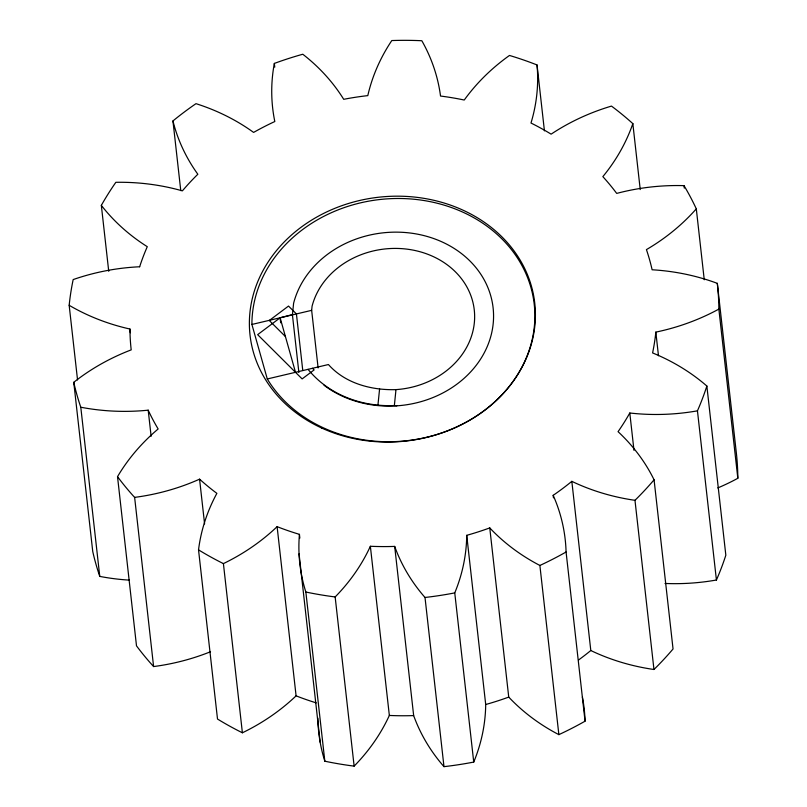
<?xml version="1.0" encoding="UTF-8"?>
<svg xmlns="http://www.w3.org/2000/svg" width="807" height="807" viewBox="0 0 807 807"><rect width="100%" height="100%" fill="white"/><g stroke="black" fill="none" stroke-linecap="round" stroke-linejoin="round"><path stroke-width="1.21" d="M318.119 367.931L311.653 310.342L312.077 306.206A82.395 70.552 -6.4 0 1 403.127 248.738A82.395 70.552 -6.4 0 1 474.566 319.764A82.395 70.552 -6.4 0 1 395.975 389.62L394.361 405.548C362.01 406.97 328.772 394.946 308.052 369.344M377.969 404.801L379.593 388.873M292.457 314.579L280.13 317.797L257.655 334.653L302.131 378.907L314.115 369.919L312.491 368.295M251.905 324.454A141.719 121.353 -6.4 0 1 444.021 205.109A141.719 121.353 -6.4 0 1 498.534 398.335A141.719 121.353 -6.4 0 1 267.288 378.967L251.905 324.454L311.653 310.342M267.288 378.967L328.429 364.532C345.124 383.416 371.472 390.406 395.975 389.62M394.361 405.548L396.802 405.83M285.416 336.539L269.286 320.5L288.513 306.065L296.431 313.943L302.746 370.282M295.503 372.309L280.13 317.797L280.685 322.8M640.233 189.564L632.839 123.632A203.021 173.838 -6.4 0 1 602.849 176.632A263.879 225.96 -6.4 0 1 616.699 193.408A203.021 173.848 -6.4 0 1 684.023 185.64A326.008 279.151 -6.4 0 1 696.3 208.852A203.021 173.848 -6.4 0 1 646.427 249.615A263.879 225.96 -6.4 0 1 652.117 269.77A203.021 173.848 -6.4 0 1 717.312 283.348L736.297 452.535A326.008 279.151 -6.4 0 1 737.83 478.279A203.021 173.848 -6.4 0 1 717.786 487.932M717.312 283.348A326.008 279.151 -6.4 0 1 718.855 309.101L737.83 478.279M696.3 208.852L704.249 279.757M718.855 309.101A203.021 173.848 -6.4 0 1 655.829 332.121A263.879 225.96 -6.4 0 1 652.591 352.931A203.021 173.838 -6.4 0 1 706.861 386.028L725.836 555.206A326.008 279.151 -6.4 0 1 716.424 580.011A203.021 173.838 -6.4 0 1 665.008 583.451M684.023 185.64L684.296 188.132M706.861 386.028A326.008 279.151 -6.4 0 1 697.45 410.834L716.424 580.011M655.829 332.121L658.482 355.756M697.45 410.834A203.021 173.838 -6.4 0 1 629.793 413.002A263.879 225.96 -6.4 0 1 618.061 431.664A203.021 173.848 -6.4 0 1 654.073 479.802L673.048 648.979A326.008 279.151 -6.4 0 1 653.963 669.497M629.793 413.002L633.979 450.316M654.073 479.802A326.008 279.151 -6.4 0 1 634.978 500.31L653.963 669.497A203.021 173.848 -6.4 0 1 590.805 650.523A263.879 225.95 -6.4 0 1 578.528 660.005M180.768 190.603L172.95 120.939A326.008 279.151 -6.4 0 1 195.98 103.659A203.021 173.848 -6.4 0 1 253.61 132.419A263.879 225.96 -6.4 0 1 274.814 121.524A203.021 173.848 -6.4 0 1 274.34 63.42A326.008 279.151 -6.4 0 1 302.786 54.24A203.021 173.848 -6.4 0 1 343.711 99.311A263.879 225.96 -6.4 0 1 367.8 95.619A203.021 173.848 -6.4 0 1 391.798 40.552A326.008 279.151 -6.4 0 1 421.829 40.733A203.021 173.848 -6.4 0 1 440.531 96.043A263.879 225.96 -6.4 0 1 464.247 100.028A203.021 173.838 -6.4 0 1 509.479 55.451A326.008 279.151 -6.4 0 1 537.038 64.953L544.432 130.885M634.978 500.31A203.021 173.848 -6.4 0 1 571.83 481.345L590.805 650.523M571.83 481.335A263.879 225.96 -6.4 0 1 553.178 495.327A203.021 173.848 -6.4 0 1 566.08 552.008L585.055 721.186A326.008 279.151 -6.4 0 1 558.858 734.642A203.021 173.848 -6.4 0 1 508.733 697.087L489.758 527.909A263.879 225.96 -6.4 0 1 466.728 535.323M553.178 495.327L553.461 497.818M489.758 527.909A203.021 173.848 -6.4 0 0 539.883 565.455L558.868 734.642M473.739 762.07A203.021 173.838 -6.4 0 0 485.703 704.511L466.728 535.334A203.021 173.838 -6.4 0 1 454.755 592.893L473.739 762.07A326.008 279.151 -6.4 0 1 443.981 766.65A203.021 173.838 -6.4 0 1 413.658 715.587L394.684 546.41A263.879 225.96 -6.4 0 1 370.373 546.268A203.021 173.848 -6.4 0 1 335.157 596.948L354.132 766.125A326.008 279.151 -6.4 0 1 324.828 761.203A203.021 173.848 -6.4 0 1 317.877 718.139M394.684 546.41A203.021 173.838 -6.4 0 0 425.007 597.473L443.981 766.65M370.363 546.268L389.347 715.446A203.021 173.848 -6.4 0 1 354.132 766.125M274.34 63.42L274.753 67.142M298.883 372.481L292.427 314.891L293.607 303.24A101.349 86.783 -6.4 0 1 431.109 237.661A101.349 86.783 -6.4 0 1 477.724 363.291A101.349 86.783 -6.4 0 1 324.031 385.242M316.243 702.877A263.879 225.95 -6.4 0 1 296.098 695.846A203.021 173.848 -6.4 0 1 242.393 732.786L223.408 563.609A203.021 173.848 -6.4 0 0 277.114 526.658A263.879 225.96 -6.4 0 0 299.427 534.345L299.841 538.087M299.427 534.355A203.021 173.848 -6.4 0 0 305.853 592.025L324.828 761.203M299.054 553.814L320.177 742.299M277.114 526.658L296.088 695.846M139.651 266.764A203.021 173.848 -6.4 0 0 73.175 279.575A326.008 279.151 -6.4 0 0 69.17 305.298A203.021 173.848 -6.4 0 0 129.947 329.034A263.879 225.96 -6.4 0 0 131.198 349.875A203.021 173.838 -6.4 0 0 73.76 382.316A326.008 279.151 -6.4 0 0 80.781 407.222A203.021 173.848 -6.4 0 0 148.195 410.178A263.879 225.96 -6.4 0 0 158.142 428.971A203.021 173.848 -6.4 0 0 117.519 476.655A326.008 279.151 -6.4 0 0 134.618 497.384A203.021 173.838 -6.4 0 0 199.571 479.166L204.595 523.945M199.581 479.156A263.879 225.96 -6.4 0 0 216.871 493.359A203.021 173.848 -6.4 0 0 198.532 549.849L217.507 719.037A326.008 279.151 -6.4 0 0 242.382 732.786M148.195 410.178L151.131 436.305M129.947 329.034L130.361 332.766M134.628 497.384L153.602 666.562A203.021 173.838 -6.4 0 0 210.536 651.733M172.95 120.939A203.021 173.848 -6.4 0 0 197.836 174.251A263.879 225.96 -6.4 0 0 182.382 190.866A203.021 173.848 -6.4 0 0 115.845 182.311A326.008 279.151 -6.4 0 0 101.339 205.371L108.733 271.303M117.519 476.655L136.494 645.832A326.008 279.151 -6.4 0 0 153.602 666.562M80.791 407.222L99.765 576.4A203.021 173.848 -6.4 0 0 129.463 580.132M69.17 305.298L77.543 379.936M73.76 382.316L92.744 551.504A326.008 279.151 -6.4 0 0 99.765 576.4M139.651 266.774A263.879 225.96 -6.4 0 1 147.278 246.69A203.021 173.848 -6.4 0 1 101.339 205.371M566.07 552.008A326.008 279.151 -6.4 0 1 539.883 565.465M454.755 592.893A326.008 279.151 -6.4 0 1 425.007 597.473M335.147 596.948A326.008 279.151 -6.4 0 1 305.853 592.025M223.408 563.609A326.008 279.151 -6.4 0 1 198.522 549.849M632.839 123.632A326.008 279.151 -6.4 0 0 611.474 106.09A203.021 173.848 -6.4 0 0 551.12 134.154A263.879 225.96 -6.4 0 0 530.986 123.027A203.021 173.848 -6.4 0 0 537.038 64.953M508.743 697.087A263.879 225.95 -6.4 0 1 485.703 704.511M413.658 715.587A263.879 225.95 -6.4 0 1 389.347 715.446M582.402 697.066A203.021 173.848 -6.4 0 1 585.055 721.186M321.61 427.992A143.263 122.674 -6.4 0 0 535.414 314.155A143.263 122.674 -6.4 0 0 320.147 215.217A143.263 122.674 -6.4 0 0 321.61 427.992"/></g></svg>
